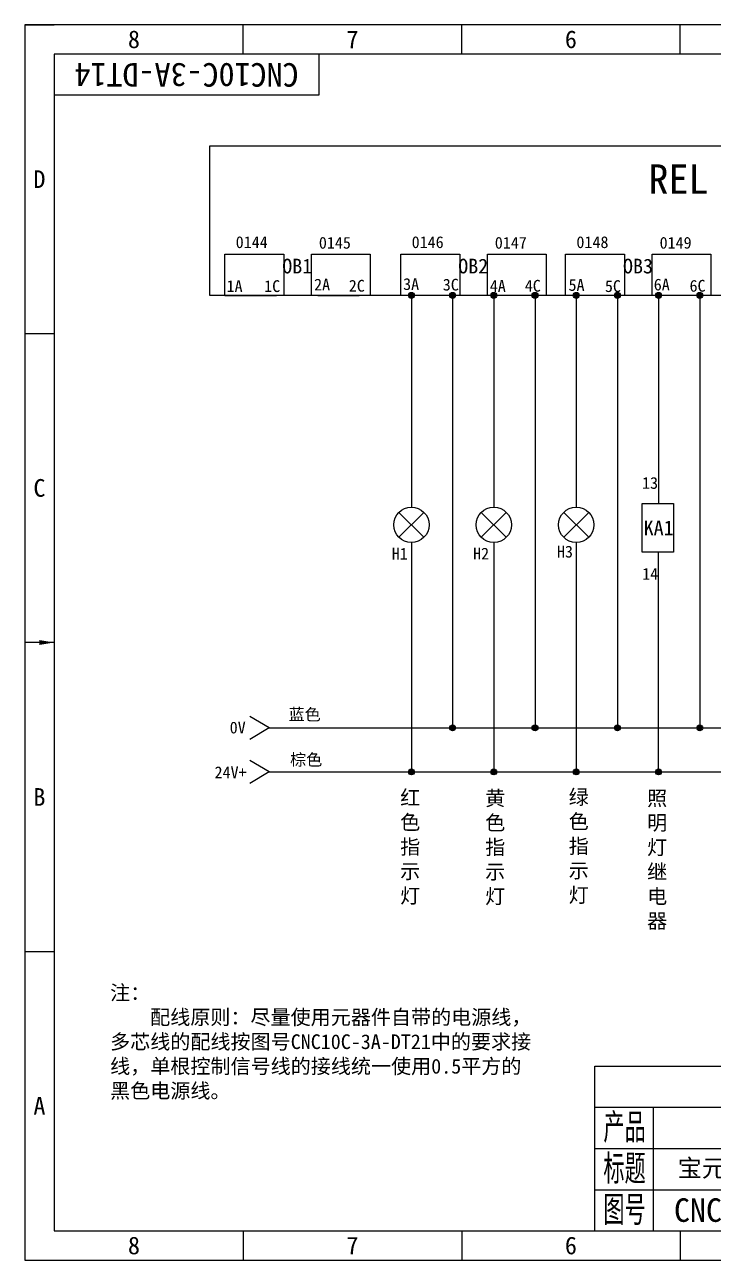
# Model space of a CAD drawing. Header units: millimetres. Extents: x 547 to 2149, y 622 to 1790.
# Drawn here: x 1524.7 to 1641.7, y 1102.4 to 1312.4 of the extents above; entities that cross this region are included whole.
import ezdxf

# ---------------------------------------------------------------- set-up
doc = ezdxf.new("R2010")
doc.units = ezdxf.units.MM
for name, color, linetype in [('中文标注', 3, 'Continuous'), ('仅图框使用', 7, 'Continuous'), ('元器件与线路', 7, 'Continuous'), ('文字标注特殊', 2, 'Continuous'), ('英文数字标注', 3, 'Continuous')]:
    doc.layers.add(name, color=color, linetype=linetype)
doc.styles.get("Standard").update_dxf_attribs({"font": 'txt', "bigfont": 'gbcbig.shx'})
doc.dimstyles.new('ISO-25', dxfattribs={"dimtxt": 2.5, "dimasz": 2.5, "dimexe": 1.25, "dimexo": 0.625, "dimtad": 1, "dimtxsty": 'Standard', "dimcen": 2.5, "dimadec": 0, "dimazin": 0, "dimtfac": 1, "dimtmove": 0, "dimatfit": 3, "dimfxl": 0, "dimarcsym": 0})

msp = doc.modelspace()

# ---------------------------------------------------------------- hatches: boundary and pattern name
at = {"layer": '中文标注'}
h = msp.add_hatch(color=0, dxfattribs=at)
h.paths.add_polyline_path([(1590.39, 1266.88), (1590.39, 1266.38), (1590.89, 1266.38, 0.414214)])
h.paths.add_polyline_path([(1590.39, 1266.88, 0.414214), (1589.89, 1266.38), (1590.39, 1266.38)])
h.paths.add_polyline_path([(1589.89, 1266.38, 1), (1590.89, 1266.38), (1590.89, 1266.38)])
h = msp.add_hatch(color=0, dxfattribs=at)
h.paths.add_polyline_path([(1597.39, 1266.88), (1597.39, 1266.38), (1597.89, 1266.38, 0.414214)])
h.paths.add_polyline_path([(1597.39, 1266.88, 0.414214), (1596.89, 1266.38), (1597.39, 1266.38)])
h.paths.add_polyline_path([(1596.89, 1266.38, 1), (1597.89, 1266.38), (1597.89, 1266.38)])
h = msp.add_hatch(color=0, dxfattribs=at)
h.paths.add_polyline_path([(1604.39, 1266.88), (1604.39, 1266.38), (1604.89, 1266.38, 0.414214)])
h.paths.add_polyline_path([(1604.39, 1266.88, 0.414214), (1603.89, 1266.38), (1604.39, 1266.38)])
h.paths.add_polyline_path([(1603.89, 1266.38, 1), (1604.89, 1266.38), (1604.89, 1266.38)])
h = msp.add_hatch(color=0, dxfattribs=at)
h.paths.add_polyline_path([(1611.39, 1266.88), (1611.39, 1266.38), (1611.89, 1266.38, 0.414214)])
h.paths.add_polyline_path([(1611.39, 1266.88, 0.414214), (1610.89, 1266.38), (1611.39, 1266.38)])
h.paths.add_polyline_path([(1610.89, 1266.38, 1), (1611.89, 1266.38), (1611.89, 1266.38)])
h = msp.add_hatch(color=0, dxfattribs=at)
h.paths.add_polyline_path([(1618.39, 1266.88), (1618.39, 1266.38), (1618.89, 1266.38, 0.414214)])
h.paths.add_polyline_path([(1618.39, 1266.88, 0.414214), (1617.89, 1266.38), (1618.39, 1266.38)])
h.paths.add_polyline_path([(1617.89, 1266.38, 1), (1618.89, 1266.38), (1618.89, 1266.38)])
h = msp.add_hatch(color=0, dxfattribs=at)
h.paths.add_polyline_path([(1625.39, 1266.88), (1625.39, 1266.38), (1625.89, 1266.38, 0.414214)])
h.paths.add_polyline_path([(1625.39, 1266.88, 0.414214), (1624.89, 1266.38), (1625.39, 1266.38)])
h.paths.add_polyline_path([(1624.89, 1266.38, 1), (1625.89, 1266.38), (1625.89, 1266.38)])
h = msp.add_hatch(color=0, dxfattribs=at)
h.paths.add_polyline_path([(1632.39, 1266.88), (1632.39, 1266.38), (1632.89, 1266.38, 0.414214)])
h.paths.add_polyline_path([(1632.39, 1266.88, 0.414214), (1631.89, 1266.38), (1632.39, 1266.38)])
h.paths.add_polyline_path([(1631.89, 1266.38, 1), (1632.89, 1266.38), (1632.89, 1266.38)])
h = msp.add_hatch(color=0, dxfattribs=at)
h.paths.add_polyline_path([(1639.39, 1266.88), (1639.39, 1266.38), (1639.89, 1266.38, 0.414214)])
h.paths.add_polyline_path([(1639.39, 1266.88, 0.414214), (1638.89, 1266.38), (1639.39, 1266.38)])
h.paths.add_polyline_path([(1638.89, 1266.38, 1), (1639.89, 1266.38), (1639.89, 1266.38)])
h = msp.add_hatch(color=0, dxfattribs=at)
h.paths.add_polyline_path([(1597.39, 1193.38), (1597.39, 1192.88), (1597.89, 1192.88, 0.414214)])
h.paths.add_polyline_path([(1597.39, 1193.38, 0.414214), (1596.89, 1192.88), (1597.39, 1192.88)])
h.paths.add_polyline_path([(1597.89, 1192.88), (1597.89, 1192.88), (1596.89, 1192.88, 1)])
h = msp.add_hatch(color=0, dxfattribs=at)
h.paths.add_polyline_path([(1611.39, 1193.38), (1611.39, 1192.88), (1611.89, 1192.88, 0.414214)])
h.paths.add_polyline_path([(1611.39, 1193.38, 0.414214), (1610.89, 1192.88), (1611.39, 1192.88)])
h.paths.add_polyline_path([(1611.89, 1192.88), (1611.89, 1192.88), (1610.89, 1192.88, 1)])
h = msp.add_hatch(color=0, dxfattribs=at)
h.paths.add_polyline_path([(1625.39, 1193.38), (1625.39, 1192.88), (1625.89, 1192.88, 0.414214)])
h.paths.add_polyline_path([(1625.39, 1193.38, 0.414214), (1624.89, 1192.88), (1625.39, 1192.88)])
h.paths.add_polyline_path([(1625.89, 1192.88), (1625.89, 1192.88), (1624.89, 1192.88, 1)])
h = msp.add_hatch(color=0, dxfattribs=at)
h.paths.add_polyline_path([(1639.39, 1193.38), (1639.39, 1192.88), (1639.89, 1192.88, 0.414214)])
h.paths.add_polyline_path([(1639.39, 1193.38, 0.414214), (1638.89, 1192.88), (1639.39, 1192.88)])
h.paths.add_polyline_path([(1639.89, 1192.88), (1639.89, 1192.88), (1638.89, 1192.88, 1)])
h = msp.add_hatch(color=0, dxfattribs=at)
h.paths.add_polyline_path([(1590.39, 1185.88), (1590.39, 1185.38), (1590.89, 1185.38, 0.414214)])
h.paths.add_polyline_path([(1590.39, 1185.88, 0.414214), (1589.89, 1185.38), (1590.39, 1185.38)])
h.paths.add_polyline_path([(1589.89, 1185.38, 1), (1590.89, 1185.38), (1590.89, 1185.38)])
h = msp.add_hatch(color=0, dxfattribs=at)
h.paths.add_polyline_path([(1604.39, 1185.88), (1604.39, 1185.38), (1604.89, 1185.38, 0.414214)])
h.paths.add_polyline_path([(1604.39, 1185.88, 0.414214), (1603.89, 1185.38), (1604.39, 1185.38)])
h.paths.add_polyline_path([(1604.89, 1185.38), (1604.89, 1185.38), (1603.89, 1185.38, 1)])
h = msp.add_hatch(color=0, dxfattribs=at)
h.paths.add_polyline_path([(1618.39, 1185.88), (1618.39, 1185.38), (1618.89, 1185.38, 0.414214)])
h.paths.add_polyline_path([(1618.39, 1185.88, 0.414214), (1617.89, 1185.38), (1618.39, 1185.38)])
h.paths.add_polyline_path([(1618.89, 1185.38), (1618.89, 1185.38), (1617.89, 1185.38, 1)])
h = msp.add_hatch(color=0, dxfattribs=at)
h.paths.add_polyline_path([(1632.39, 1185.88), (1632.39, 1185.38), (1632.89, 1185.38, 0.414214)])
h.paths.add_polyline_path([(1632.39, 1185.88, 0.414214), (1631.89, 1185.38), (1632.39, 1185.38)])
h.paths.add_polyline_path([(1632.89, 1185.38), (1632.89, 1185.38), (1631.89, 1185.38, 1)])

# ---------------------------------------------------------------- linework, layer by layer
at = {"layer": '仅图框使用'}
for p, q in [((1524.68, 1312.38), (1524.68, 1102.38)), ((1821.68, 1312.38), (1524.68, 1312.38)), ((1524.68, 1312.38), (1529.68, 1312.38)), ((1561.8, 1307.38), (1561.8, 1312.38)), ((1598.93, 1307.38), (1598.93, 1312.38)), ((1636.05, 1307.38), (1636.05, 1312.38)), ((1529.68, 1307.38), (1529.68, 1107.38)), ((1816.68, 1307.38), (1529.68, 1307.38)), ((1574.68, 1307.38), (1574.68, 1300.38)), ((1574.68, 1300.38), (1529.68, 1300.38)), ((1524.68, 1259.88), (1529.68, 1259.88)), ((1524.68, 1154.88), (1529.68, 1154.88)), ((1621.55, 1135.38), (1816.68, 1135.38)), ((1621.55, 1107.38), (1621.55, 1135.38)), ((1621.55, 1128.38), (1816.68, 1128.38)), ((1631.55, 1107.38), (1631.55, 1128.38)), ((1621.55, 1121.38), (1816.68, 1121.38)), ((1621.55, 1114.38), (1784.55, 1114.38)), ((1529.68, 1107.38), (1816.68, 1107.38)), ((1561.8, 1107.38), (1561.8, 1102.38)), ((1598.93, 1107.38), (1598.93, 1102.38)), ((1636.05, 1107.38), (1636.05, 1102.38)), ((1524.68, 1102.38), (1821.68, 1102.38))]:
    msp.add_line(p, q, dxfattribs=at)
at = {"layer": '元器件与线路'}
for p, q in [((1558.69, 1266.38), (1560.49, 1266.38)), ((1560.49, 1266.38), (1567.49, 1266.38)), ((1574.49, 1266.38), (1581.49, 1266.38)), ((1590.39, 1266.38), (1590.39, 1230.38)), ((1597.39, 1266.38), (1597.39, 1192.88)), ((1604.39, 1266.38), (1604.39, 1230.38)), ((1611.39, 1266.38), (1611.39, 1192.88)), ((1618.39, 1266.38), (1618.39, 1230.38)), ((1625.39, 1266.38), (1625.39, 1192.88)), ((1632.39, 1266.38), (1632.39, 1231.01)), ((1639.39, 1266.38), (1639.39, 1192.88)), ((1588.27, 1225.26), (1592.51, 1229.5)), ((1588.27, 1229.5), (1592.51, 1225.26)), ((1602.27, 1225.26), (1606.51, 1229.5)), ((1602.27, 1229.5), (1606.51, 1225.26)), ((1616.27, 1225.26), (1620.51, 1229.5)), ((1616.27, 1229.5), (1620.51, 1225.26)), ((1590.39, 1224.38), (1590.39, 1185.38)), ((1604.39, 1224.38), (1604.39, 1185.38)), ((1618.39, 1224.38), (1618.39, 1185.38)), ((1632.39, 1185.38), (1632.39, 1222.71)), ((1566.19, 1192.88), (1562.93, 1194.83)), ((1566.19, 1192.88), (1562.93, 1190.92)), ((1566.19, 1192.88), (1799.07, 1192.88)), ((1566.19, 1185.38), (1562.93, 1187.33)), ((1566.19, 1185.38), (1562.93, 1183.42)), ((1566.19, 1185.38), (1799.07, 1185.38))]:
    msp.add_line(p, q, dxfattribs=at)
for points in [[(1790.24, 1266.38), (1556.12, 1266.38), (1556.12, 1291.78), (1790.24, 1291.78)], [(1558.69, 1273.38), (1568.69, 1273.38), (1568.69, 1266.38), (1558.69, 1266.38)], [(1573.39, 1273.38), (1583.39, 1273.38), (1583.39, 1266.38), (1573.39, 1266.38)], [(1588.59, 1273.38), (1598.59, 1273.38), (1598.59, 1266.38), (1588.59, 1266.38)], [(1603.29, 1273.38), (1613.29, 1273.38), (1613.29, 1266.38), (1603.29, 1266.38)], [(1616.59, 1273.38), (1626.59, 1273.38), (1626.59, 1266.38), (1616.59, 1266.38)], [(1631.29, 1273.38), (1641.29, 1273.38), (1641.29, 1266.38), (1631.29, 1266.38)], [(1629.59, 1231.01), (1634.95, 1231.01), (1634.95, 1222.71), (1629.59, 1222.71)]]:
    msp.add_lwpolyline(points, close=True, dxfattribs=at)
for centre, radius in [((1590.39, 1266.38), 0.5), ((1597.39, 1266.38), 0.5), ((1604.39, 1266.38), 0.5), ((1611.39, 1266.38), 0.5), ((1618.39, 1266.38), 0.5), ((1625.39, 1266.38), 0.5), ((1632.39, 1266.38), 0.5), ((1639.39, 1266.38), 0.5), ((1590.39, 1227.38), 3), ((1604.39, 1227.38), 3), ((1618.39, 1227.38), 3), ((1597.39, 1192.88), 0.5), ((1611.39, 1192.88), 0.5), ((1625.39, 1192.88), 0.5), ((1639.39, 1192.88), 0.5), ((1590.39, 1185.38), 0.5), ((1604.39, 1185.38), 0.5), ((1618.39, 1185.38), 0.5), ((1632.39, 1185.38), 0.5)]:
    msp.add_circle(centre, radius, dxfattribs=at)

# ---------------------------------------------------------------- texts
at = {"layer": '中文标注', "attachment_point": 5}
for s, insert, char_height, width in [('{\\fSimSun|b0|i0|c134|p2;\\H0.8x;蓝色\\Ftxt,gbcbig|c134;\\H1.5x; }', (1572.25, 1195.07), 2.5, 7.333), ('{\\fSimSun|b0|i0|c134|p2;\\H0.8x;棕色\\Ftxt,gbcbig|c134;\\H1.5x; }', (1572.51, 1187.36), 2.5, 7.6842), ('{\\fSimSun|b0|i0|c134|p2;红色指示灯\\Ftxt,gbcbig|c134;\\H1.2x; }', (1590.18, 1172.53), 2.5, 3.0742), ('{\\fSimSun|b0|i0|c134|p2;黄色指示灯\\Ftxt,gbcbig|c134;\\H1.2x; }', (1604.63, 1172.45), 2.5, 3.0742), ('{\\fSimSun|b0|i0|c134|p2;绿色指示灯\\Ftxt,gbcbig|c134;\\H1.2x; }', (1618.82, 1172.65), 2.5, 3.0742), ('{\\fSimSun|b0|i0|c134|p2;照明灯继电器\\Ftxt,gbcbig|c134;\\H1.2x; }', (1632.15, 1170.36), 2.5, 3.0742), ('{\\fSimSun|b0|i0|c134|p2;宝元输出信号接线图}', (1654.05, 1117.88), 3, 45)]:
    msp.add_mtext(s, dxfattribs=dict(at, insert=insert, char_height=char_height, width=width))
at = {"layer": '仅图框使用', "attachment_point": 5}
for s, insert, char_height, width in [('{\\fSimSun|b0|i0|c134|p2;8}', (1543.24, 1309.88), 3, 37.125), ('{\\fSimSun|b0|i0|c134|p2;7}', (1580.37, 1309.88), 3, 37.125), ('{\\fSimSun|b0|i0|c134|p2;6}', (1617.49, 1309.88), 3, 37.125), ('{\\fSimSun|b0|i0|c134|p2;D}', (1527.18, 1286.13), 3, 5), ('{\\fSimSun|b0|i0|c134|p2;C}', (1527.18, 1233.63), 3, 5), ('{\\fSimSun|b0|i0|c134|p2;B}', (1527.18, 1181.13), 3, 5), ('{\\fSimSun|b0|i0|c134|p2;A}', (1527.18, 1128.63), 3, 5), ('产品', (1626.61, 1124.88), 5, 10.1092), ('标题', (1626.61, 1117.88), 5, 10.1092), ('图号', (1626.61, 1110.88), 5, 10.1092), ('{\\fSimSun|b0|i0|c134|p2;8}', (1543.24, 1104.88), 3, 37.125), ('{\\fSimSun|b0|i0|c134|p2;7}', (1580.37, 1104.88), 3, 37.125), ('{\\fSimSun|b0|i0|c134|p2;6}', (1617.49, 1104.88), 3, 37.125)]:
    msp.add_mtext(s, dxfattribs=dict(at, insert=insert, char_height=char_height, width=width))
at = {"layer": '文字标注特殊', "insert": (1539.19, 1149.12), "char_height": 2.5, "width": 71.8715, "attachment_point": 1}
msp.add_mtext('{\\fSimSun|b0|i0|c134|p2;注：\\P    配线原则：尽量使用元器件自带的电源线，多芯线的配线按图号CNC10C-3A-DT21中的要求接线，单根控制信号线的接线统一使用0.5平方的黑色电源线。 }', dxfattribs=at)
at = {"layer": '英文数字标注', "insert": (1552.18, 1303.88), "char_height": 4, "width": 45, "attachment_point": 5, "rotation": 180}
msp.add_mtext('{\\fSimSun|b0|i0|c134|p2;CNC10C-3A-DT14}', dxfattribs=at)
at = {"layer": '英文数字标注'}
for s, insert, char_height, width, attachment_point in [('{\\fSimSun|b0|i0|c134|p2;REL  2840  VER1.0  output}', (1673.18, 1285.43), 5, 234.1225, 5), ('{\\fSimSun|b0|i0|c134|p2;0144}', (1560.53, 1276.42), 2, 5.9402, 1), ('{\\fSimSun|b0|i0|c134|p2;0145}', (1574.66, 1276.32), 2, 5.9402, 1), ('{\\fSimSun|b0|i0|c134|p2;0146}', (1590.43, 1276.42), 2, 5.9402, 1), ('{\\fSimSun|b0|i0|c134|p2;0147}', (1604.56, 1276.32), 2, 5.9402, 1), ('{\\fSimSun|b0|i0|c134|p2;0148}', (1618.43, 1276.42), 2, 5.9402, 1), ('{\\fSimSun|b0|i0|c134|p2;0149}', (1632.56, 1276.32), 2, 5.9402, 1), ('{\\fSimSun|b0|i0|c134|p2;OB1}', (1568.44, 1272.61), 2.5, 5.9402, 1), ('{\\fSimSun|b0|i0|c134|p2;OB2}', (1598.34, 1272.61), 2.5, 5.9402, 1), ('{\\fSimSun|b0|i0|c134|p2;OB3}', (1626.34, 1272.61), 2.5, 5.9402, 1), ('{\\fSimSun|b0|i0|c134|p2;1A}', (1558.98, 1268.95), 2, 5.9402, 1), ('{\\fSimSun|b0|i0|c134|p2;1C}', (1565.37, 1268.95), 2, 5.9402, 1), ('{\\fSimSun|b0|i0|c134|p2;2A}', (1573.85, 1269.21), 2, 5.9402, 1), ('{\\fSimSun|b0|i0|c134|p2;2C}', (1579.75, 1269.01), 2, 5.9402, 1), ('{\\fSimSun|b0|i0|c134|p2;3A}', (1588.98, 1269.3), 2, 5.9402, 1), ('{\\fSimSun|b0|i0|c134|p2;3C}', (1595.72, 1269.2), 2, 5.9402, 1), ('{\\fSimSun|b0|i0|c134|p2;4A}', (1603.71, 1268.97), 2, 5.9402, 1), ('{\\fSimSun|b0|i0|c134|p2;4C}', (1609.65, 1269.01), 2, 5.9402, 1), ('{\\fSimSun|b0|i0|c134|p2;5A}', (1617.09, 1269.15), 2, 5.9402, 1), ('{\\fSimSun|b0|i0|c134|p2;5C}', (1623.27, 1268.95), 2, 5.9402, 1), ('{\\fSimSun|b0|i0|c134|p2;6A}', (1631.57, 1269.22), 2, 5.9402, 1), ('{\\fSimSun|b0|i0|c134|p2;6C}', (1637.65, 1269.01), 2, 5.9402, 1), ('{\\fSimSun|b0|i0|c134|p2;13}', (1630.94, 1235.5), 2, 5.9402, 2), ('{\\fSimSun|b0|i0|c134|p2;KA1}', (1632.4, 1226.86), 2.5, 5.1128, 5), ('{\\fSimSun|b0|i0|c134|p2;H1}', (1587.05, 1223.48), 2, 5.9402, 1), ('{\\fSimSun|b0|i0|c134|p2;H2}', (1602.23, 1222.49), 2, 5.9402, 5), ('{\\fSimSun|b0|i0|c134|p2;H3}', (1616.48, 1222.81), 2, 5.9402, 5), ('{\\fSimSun|b0|i0|c134|p2;14}', (1629.61, 1220.05), 2, 5.9402, 1), ('{\\fSimSun|b0|i0|c134|p2;0V}', (1560.87, 1192.91), 2, 5.9402, 5), ('{\\fSimSun|b0|i0|c134|p2;24V+}', (1559.66, 1185.31), 2, 5.9402, 5), ('{\\fSimSun|b0|i0|c134|p2;CNC10C-3A-DT14}', (1654.05, 1110.88), 4, 45, 5)]:
    msp.add_mtext(s, dxfattribs=dict(at, insert=insert, char_height=char_height, width=width, attachment_point=attachment_point))

# ---------------------------------------------------------------- leaders
at = {"layer": '仅图框使用'}
msp.add_leader([(1529.68, 1207.38), (1524.68, 1207.38)], dimstyle='ISO-25', override={"dimgap": 0.625, "dimtad": 0}, dxfattribs=at)

doc.saveas('drawing.dxf')
